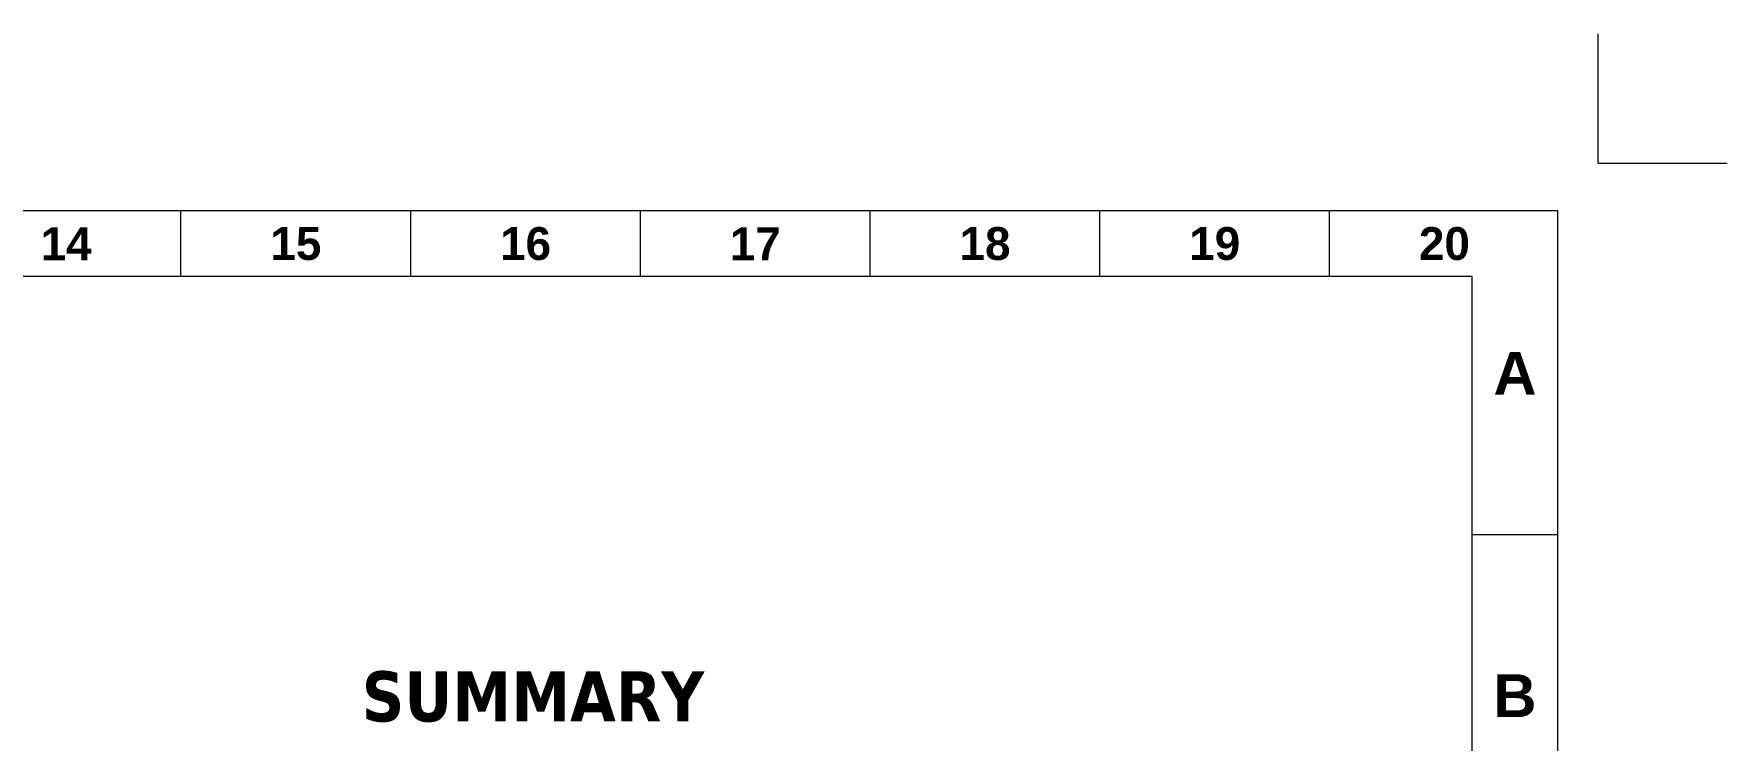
# Model space of a CAD drawing. Header units: inches. Extents: x -98933 to 1585249, y -3352739 to 192771.
# Drawn here: x 51047 to 52398, y 50855 to 51418 of the extents above; entities that cross this region are included whole.
import ezdxf

# ---------------------------------------------------------------- set-up
doc = ezdxf.new("R2010")
doc.units = ezdxf.units.IN
doc.header["$MEASUREMENT"] = 0
doc.layers.get('Defpoints').update_dxf_attribs({"lineweight": 0})
for name, color, linetype, lineweight in [('AN-TEXT', 251, 'Continuous', 15), ('Inline', 7, 'Continuous', 0), ('Outline', 7, 'Continuous', 0), ('Scale', 7, 'Continuous', 0), ('Scale_Text', 7, 'Continuous', 0), ('Titelblk', 7, 'Continuous', 25), ('TITLE', 7, 'Continuous', 20)]:
    doc.layers.add(name, color=color, linetype=linetype, lineweight=lineweight)
doc.styles.add('isop', font='isocpeur.ttf')
doc.styles.get("Standard").update_dxf_attribs({"font": 'arialbd.ttf', "height": 24})

# ---------------------------------------------------------------- blocks, each defined once
blk = doc.blocks.new('PAGE')
at = {"layer": 'Inline', "color": 252, "lineweight": 15}
blk.add_lwpolyline([(178051640.63, 22656441.11), (178051640.63, 22657235.79), (178050505.36, 22657235.79), (178050505.36, 22656441.11)], close=True, dxfattribs=at)
at = {"layer": 'Outline', "color": 252, "lineweight": 15}
for p, q in [((178051662.57, 22657252.66), (178050483.42, 22657252.66)), ((178051662.57, 22656424.24), (178051662.57, 22657252.66))]:
    blk.add_line(p, q, dxfattribs=at)
at = {"layer": 'Scale', "color": 252, "lineweight": 9}
for p, q in [((178051308.99, 22657235.79), (178051308.99, 22657252.66)), ((178051367.98, 22657235.79), (178051367.98, 22657252.66)), ((178051426.98, 22657235.79), (178051426.98, 22657252.66)), ((178051485.98, 22657235.79), (178051485.98, 22657252.66)), ((178051544.98, 22657235.79), (178051544.98, 22657252.66)), ((178051603.97, 22657235.79), (178051603.97, 22657252.66)), ((178051640.63, 22657169.57), (178051662.57, 22657169.57))]:
    blk.add_line(p, q, dxfattribs=at)
at = {"layer": 'Scale_Text', "color": 252, "lineweight": 13, "attachment_point": 5}
for s, insert, char_height, width in [('14', (178051279.49, 22657244.22), 8.435, 2.5102), ('15', (178051338.49, 22657244.22), 8.435, 2.5102), ('16', (178051397.48, 22657244.22), 8.435, 2.5102), ('17', (178051456.48, 22657244.22), 8.435, 2.5102), ('18', (178051515.48, 22657244.22), 8.435, 2.5102), ('19', (178051574.48, 22657244.22), 8.435, 2.5102), ('20', (178051633.47, 22657244.22), 8.435, 2.5102), ('A', (178051651.6, 22657210.97), 10.97, 8.3603), ('B', (178051651.6, 22657128.18), 10.97, 8.3603)]:
    blk.add_mtext(s, dxfattribs=dict(at, insert=insert, char_height=char_height, width=width))
blk = doc.blocks.new('Title')
at = {"layer": 'Defpoints', "color": 1, "ltscale": 10}
blk.add_lwpolyline([(-98623, -85271), (-98623, -85371), (-98523, -85371)], dxfattribs=at)
at = {"layer": 'Titelblk', "color": 3, "linetype": 'Continuous', "lineweight": 0, "xscale": 3.014611567961765, "yscale": 3.014611567959946, "zscale": 3.014611567966516}
blk.add_blockref('PAGE', (-536855255.8, -68388224), dxfattribs=at)

msp = doc.modelspace()

# ---------------------------------------------------------------- block references
at = {"layer": 'TITLE', "xscale": 1.030567399780921, "yscale": 1.030567399780921, "zscale": 1.030567391253714}
msp.add_blockref('Title', (153932.48, 139295.73), dxfattribs=at)

# ---------------------------------------------------------------- texts
at = {"layer": 'AN-TEXT', "lineweight": 25, "insert": (51308.5, 50909.72, 4.31), "char_height": 40, "width": 321.0982, "attachment_point": 1, "style": 'isop'}
msp.add_mtext('{\\fTahoma|b1|i0|c0|p34;\\C7;SUMMARY}', dxfattribs=at)

doc.saveas('drawing.dxf')
